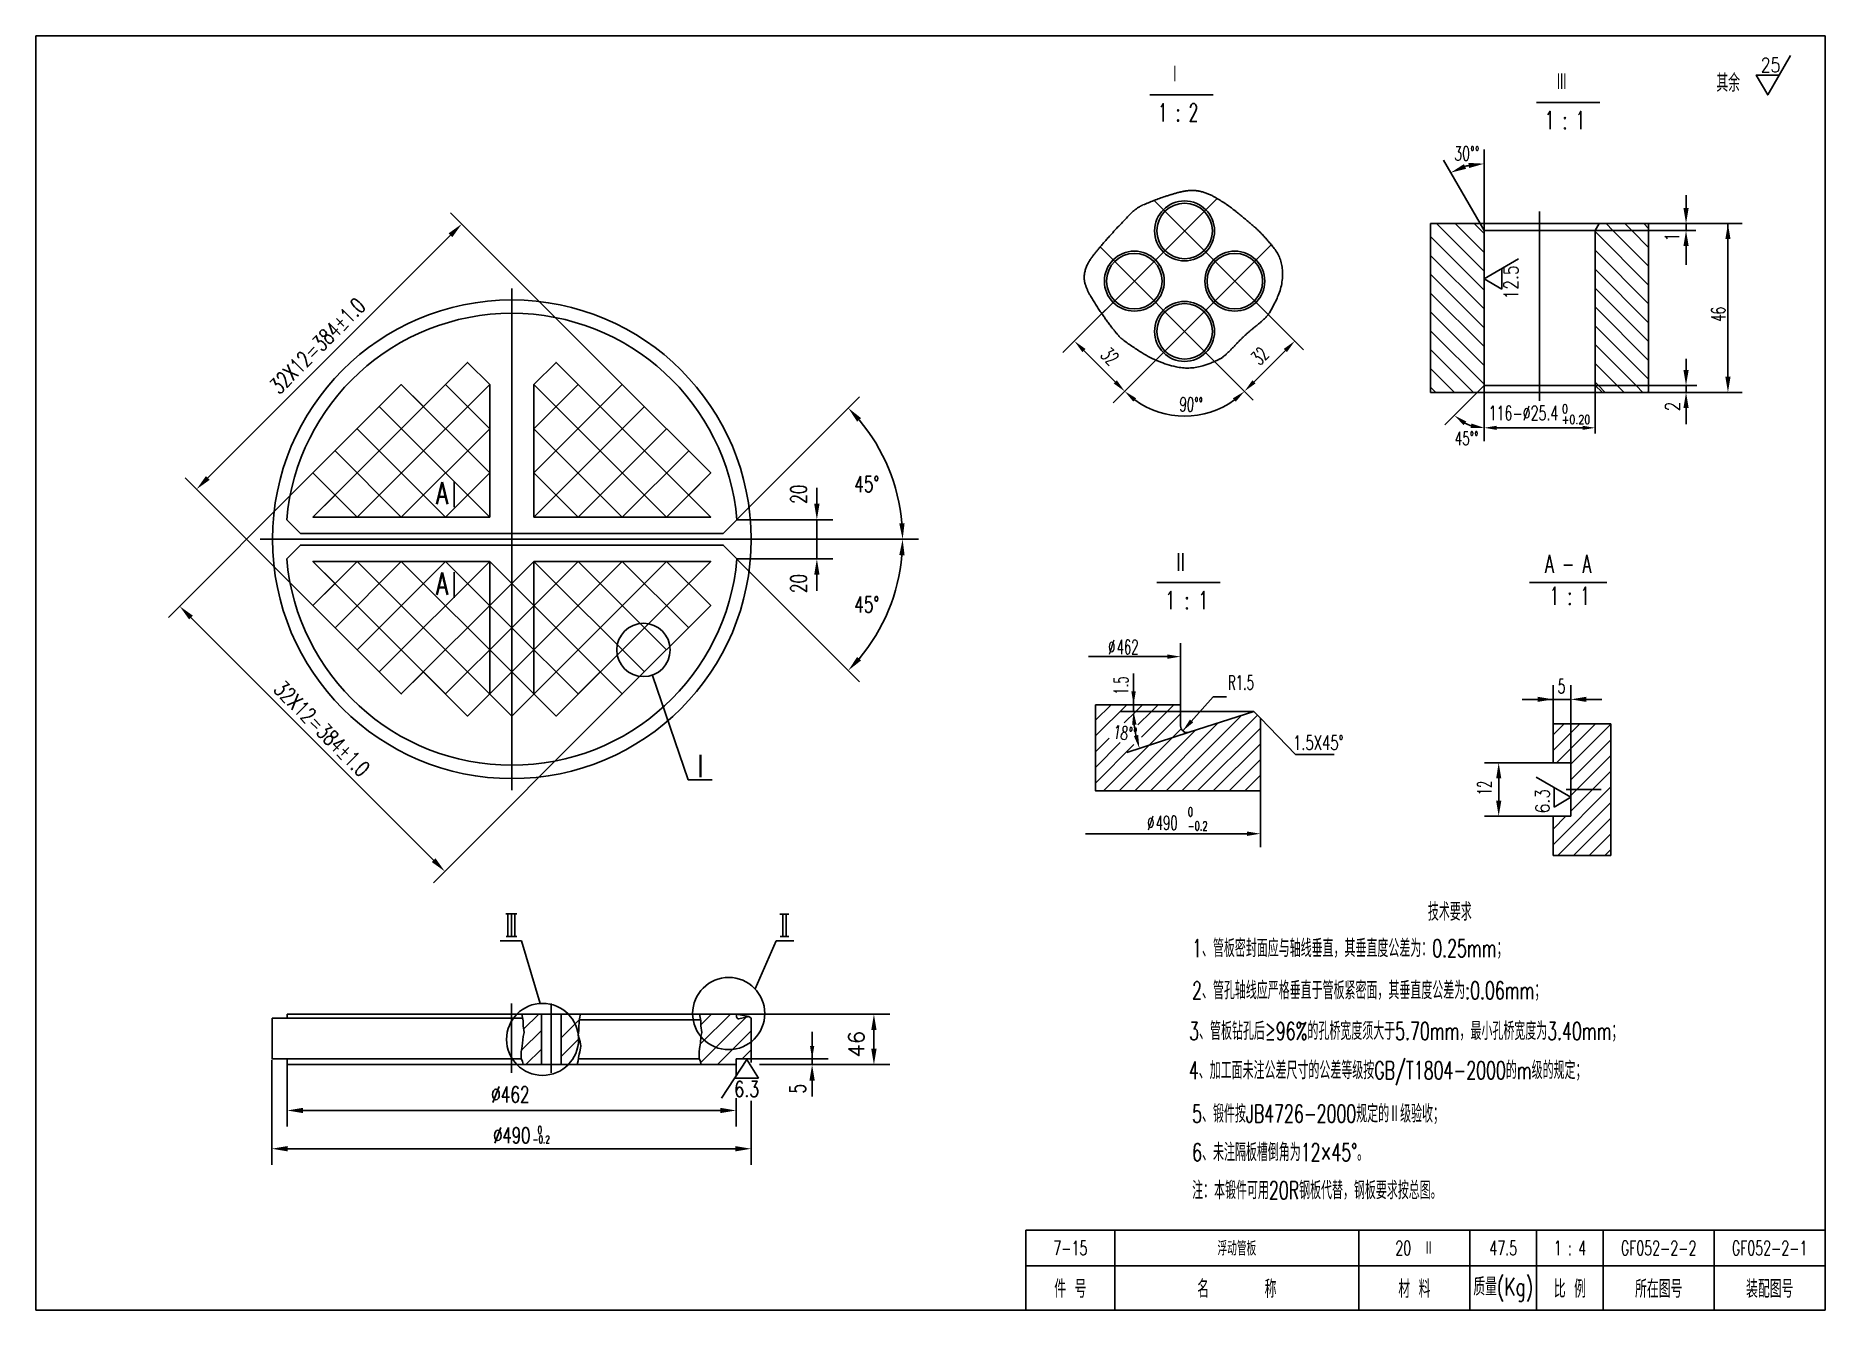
# Model space of a CAD drawing. Extents: x 22 to 425, y 9 to 296.
import ezdxf
from ezdxf.enums import TextEntityAlignment as Align

# ---------------------------------------------------------------- set-up
doc = ezdxf.new("R2010")
doc.units = 0
doc.header["$LTSCALE"] = 10
doc.header["$MEASUREMENT"] = 0
doc.linetypes.add('DASHDOT-M', pattern=[36, 30, -3, 0, -3])
doc.linetypes.add('DIVIDE-M', pattern=[39, 30, -3, 0, -3, 0, -3])
doc.layers.get('0').update_dxf_attribs({"linetype": 'CONTINUOUS'})
for name, color, linetype in [('1', 3, 'CONTINUOUS'), ('CDR_DWG1', 4, 'CONTINUOUS'), ('CDR_DWG2', 2, 'CONTINUOUS'), ('CDR_DWG3', 1, 'DASHDOT-M'), ('CDR_DWG4', 3, 'DIVIDE-M')]:
    doc.layers.add(name, color=color, linetype=linetype)
doc.styles.add('HZ', font='romans', dxfattribs={"width": 0.7, "bigfont": 'hz'})

# ---------------------------------------------------------------- blocks, each defined once
blk = doc.blocks.new('*X14')
at = {"layer": '1', "color": 0, "linetype": 'CONTINUOUS'}
for p, q in [((-20403.85, -19359.62), (-20396.79, -19352.57)), ((-20403.85, -19356.09), (-20400.33, -19352.57)), ((-20402.05, -19371.97), (-20384.69, -19354.61)), ((-20397.37, -19356.69), (-20394.75, -19354.07)), ((-20394.75, -19354.07), (-20393.25, -19352.57)), ((-20394.28, -19357.13), (-20391.22, -19354.07)), ((-20393.5, -19359.88), (-20387.68, -19354.07)), ((-20391.22, -19354.07), (-20389.72, -19352.57)), ((-20387.91, -19371.97), (-20370.87, -19354.93)), ((-20387.68, -19354.07), (-20386.18, -19352.57)), ((-20384.37, -19371.97), (-20367.33, -19354.93)), ((-20403.85, -19363.16), (-20400.78, -19360.09)), ((-20398.52, -19371.97), (-20384.54, -19358)), ((-20394.98, -19371.97), (-20381.33, -19358.32)), ((-20391.45, -19371.97), (-20376.1, -19356.62)), ((-20380.84, -19371.97), (-20366.69, -19357.83)), ((-20403.85, -19366.69), (-20398.26, -19361.11)), ((-20403.85, -19370.23), (-20395.17, -19361.55)), ((-20377.3, -19371.97), (-20366.69, -19361.36)), ((-20373.77, -19371.97), (-20366.69, -19364.9)), ((-20370.23, -19371.97), (-20366.69, -19368.43)), ((-20366.7, -19371.97), (-20366.69, -19371.97))]:
    blk.add_line(p, q, dxfattribs=at)
blk = doc.blocks.new('*X11')
at = {"color": 0}
for p, q in [((137.45, 82.3), (144.23, 89.07)), ((137.59, 86.68), (139.99, 89.07)), ((137.54, 78.14), (147.77, 88.37)), ((141.33, 77.69), (148.91, 85.27)), ((146.89, 79.01), (148.91, 81.03))]:
    blk.add_line(p, q, dxfattribs=at)
blk = doc.blocks.new('*X10')
at = {"color": 0}
for p, q in [((128.09, 68.69), (132.23, 72.83)), ((128.09, 64.45), (132.17, 68.53))]:
    blk.add_line(p, q, dxfattribs=at)
blk = doc.blocks.new('*X9')
at = {"color": 0}
for p, q in [((138.69, 53.84), (142.12, 57.27)), ((138.22, 49.12), (142.69, 53.6)), ((139.22, 45.88), (142.69, 49.35))]:
    blk.add_line(p, q, dxfattribs=at)
blk = doc.blocks.new('*X13')
at = {"layer": '1', "color": 0, "linetype": 'CONTINUOUS'}
for p, q in [((-20300.78, -19359.35), (-20298.29, -19356.87)), ((-20300.78, -19362.89), (-20296.78, -19358.89)), ((-20296.78, -19362.43), (-20291.22, -19356.87)), ((-20296.78, -19358.89), (-20294.76, -19356.87)), ((-20296.78, -19365.96), (-20287.74, -19356.93)), ((-20300.04, -19365.68), (-20296.78, -19362.43)), ((-20296.78, -19369.5), (-20287.74, -19360.46)), ((-20296.78, -19373.03), (-20287.74, -19364)), ((-20296.78, -19376.57), (-20287.74, -19367.53)), ((-20300.78, -19384.1), (-20287.74, -19371.07)), ((-20299.64, -19386.49), (-20287.74, -19374.6)), ((-20300.78, -19380.57), (-20297.89, -19377.68)), ((-20296.1, -19386.49), (-20287.74, -19378.14)), ((-20292.57, -19386.49), (-20287.74, -19381.67)), ((-20289.03, -19386.49), (-20287.74, -19385.21))]:
    blk.add_line(p, q, dxfattribs=at)
blk = doc.blocks.new('*X12')
at = {"layer": '1', "color": 0, "linetype": 'CONTINUOUS'}
for p, q in [((-20328.36, -19247.14), (-20316.31, -19259.19)), ((-20327.04, -19244.23), (-20316.31, -19254.95)), ((-20322.8, -19244.23), (-20316.31, -19250.71)), ((-20318.55, -19244.23), (-20316.31, -19246.47)), ((-20291.31, -19246.01), (-20279.26, -19258.06)), ((-20288.86, -19244.23), (-20287.31, -19245.77)), ((-20287.31, -19245.77), (-20279.26, -19253.82)), ((-20284.61, -19244.23), (-20283.07, -19245.77)), ((-20283.07, -19245.77), (-20279.26, -19249.58)), ((-20280.37, -19244.23), (-20279.26, -19245.33)), ((-20291.31, -19250.25), (-20279.26, -19262.3)), ((-20328.36, -19251.39), (-20316.31, -19263.44)), ((-20291.31, -19254.5), (-20279.26, -19266.55)), ((-20328.36, -19255.63), (-20316.31, -19267.68)), ((-20291.31, -19258.74), (-20279.26, -19270.79)), ((-20328.36, -19259.87), (-20316.31, -19271.92)), ((-20291.31, -19262.98), (-20279.26, -19275.03)), ((-20328.36, -19264.12), (-20316.31, -19276.16)), ((-20291.31, -19267.22), (-20279.26, -19279.27)), ((-20328.36, -19268.36), (-20316.31, -19280.41)), ((-20328.36, -19272.6), (-20318.74, -19282.23)), ((-20291.31, -19271.47), (-20282.1, -19280.68)), ((-20328.36, -19276.84), (-20322.98, -19282.23)), ((-20291.31, -19275.71), (-20286.34, -19280.68)), ((-20328.36, -19281.09), (-20327.22, -19282.23)), ((-20291.31, -19279.95), (-20290.58, -19280.68)), ((-20290.58, -19280.68), (-20289.04, -19282.23)), ((-20286.34, -19280.68), (-20284.8, -19282.23)), ((-20282.1, -19280.68), (-20280.55, -19282.23))]:
    blk.add_line(p, q, dxfattribs=at)

msp = doc.modelspace()

# ---------------------------------------------------------------- linework, layer by layer
for p, q in [((21.95, 296.16), (424.95, 296.16)), ((424.95, 296.16), (424.95, 9.16)), ((348.14, 256.74), (348.14, 270.56)), ((347.25, 253.87), (339.02, 268.12)), ((393.61, 257.37), (393.61, 260.26)), ((154.05, 217.63), (115.35, 256.33)), ((115.35, 251.24), (60.7, 196.6)), ((336.15, 253.87), (336.09, 253.81)), ((373.14, 252.32), (395.81, 252.32)), ((385.19, 253.87), (402.01, 253.87)), ((393.61, 253.87), (393.61, 252.32)), ((402.01, 253.87), (406.25, 253.87)), ((403.05, 253.87), (403.05, 219.37)), ((348.14, 241.42), (355.91, 245.91)), ((393.61, 248.82), (393.61, 244.55)), ((352.16, 239.1), (352.16, 243.74)), ((348.14, 241.42), (352.16, 239.1)), ((262.88, 234.43), (253.28, 224.82)), ((298.76, 234.14), (307.45, 225.45)), ((84.36, 187.76), (119.21, 222.61)), ((124.18, 217.63), (119.21, 222.61)), ((134.14, 217.63), (139.12, 222.61)), ((173.96, 187.76), (139.12, 222.61)), ((265.06, 218.22), (257.99, 225.29)), ((274.2, 223.11), (264.59, 213.51)), ((287.45, 222.82), (296.14, 214.13)), ((296.31, 218.24), (303.38, 225.31)), ((393.61, 220.91), (393.61, 223.41)), ((84.36, 197.72), (104.27, 217.63)), ((94.31, 187.76), (124.18, 217.63)), ((124.18, 197.72), (104.27, 217.63)), ((124.18, 207.67), (114.23, 217.63)), ((134.14, 197.72), (154.05, 217.63)), ((164.01, 187.76), (134.14, 217.63)), ((134.14, 207.67), (144.1, 217.63)), ((173.96, 197.72), (154.05, 217.63)), ((373.14, 218.15), (373.14, 206.63)), ((207.48, 214.88), (179.79, 187.18)), ((346.59, 215.87), (339.27, 208.55)), ((348.14, 217.41), (360.64, 217.41)), ((348.14, 217.41), (348.14, 208.44)), ((373.14, 217.41), (360.64, 217.41)), ((373.14, 217.41), (396.02, 217.41)), ((385.19, 216.07), (384.99, 215.87)), ((385.19, 215.87), (402.01, 215.87)), ((393.61, 217.41), (393.61, 215.87)), ((402.01, 215.87), (406.25, 215.87)), ((124.18, 187.76), (99.29, 212.65)), ((134.14, 187.76), (159.03, 212.65)), ((393.61, 212.37), (393.61, 208.68)), ((114.23, 187.76), (94.31, 207.67)), ((104.27, 187.76), (124.18, 207.67)), ((154.05, 187.76), (134.14, 207.67)), ((144.1, 187.76), (164.01, 207.67)), ((348.14, 207.88), (348.14, 209.13)), ((348.14, 208.44), (348.14, 204.88)), ((350.94, 207.88), (370.34, 207.88)), ((104.27, 187.76), (89.34, 202.69)), ((154.05, 187.76), (168.99, 202.69)), ((84.36, 197.72), (51.81, 165.16)), ((94.31, 187.76), (84.36, 197.72)), ((114.23, 187.76), (124.18, 197.72)), ((144.1, 187.76), (134.14, 197.72)), ((164.01, 187.76), (173.96, 197.72)), ((84.36, 167.85), (55.61, 196.6)), ((197.86, 190.78), (197.86, 194.38)), ((179.79, 187.18), (201.46, 187.18)), ((197.86, 187.18), (197.86, 178.38)), ((186.7, 182.78), (201.46, 182.78)), ((220.78, 182.78), (201.46, 182.78)), ((84.36, 177.8), (119.21, 142.96)), ((94.31, 177.8), (84.36, 167.85)), ((104.27, 177.8), (89.34, 162.87)), ((114.23, 177.8), (94.31, 157.89)), ((94.31, 177.8), (129.16, 142.96)), ((124.18, 177.8), (99.29, 152.91)), ((104.27, 177.8), (129.16, 152.91)), ((114.23, 177.8), (129.16, 162.87)), ((124.18, 177.8), (129.16, 172.83)), ((144.1, 177.8), (129.16, 162.87)), ((154.05, 177.8), (129.16, 152.91)), ((164.01, 177.8), (129.16, 142.96)), ((134.14, 177.8), (129.16, 172.83)), ((134.14, 177.8), (159.03, 152.91)), ((173.96, 177.8), (139.12, 142.96)), ((144.1, 177.8), (164.01, 157.89)), ((154.05, 177.8), (168.99, 162.87)), ((164.01, 177.8), (173.96, 167.85)), ((207.48, 150.69), (179.79, 178.38)), ((179.79, 178.38), (201.46, 178.38)), ((197.86, 174.78), (197.86, 171.18)), ((129.16, 172.83), (104.27, 147.94)), ((129.16, 172.83), (154.05, 147.94)), ((84.36, 167.85), (104.27, 147.94)), ((173.96, 167.85), (154.05, 147.94)), ((56.9, 165.16), (111.54, 110.52)), ((129.16, 162.87), (114.23, 147.94)), ((129.16, 162.87), (144.1, 147.94)), ((279.76, 145.53), (279.76, 159.35)), ((276.76, 156.35), (259.05, 156.35)), ((129.16, 152.91), (119.21, 142.96)), ((129.16, 152.91), (139.12, 142.96)), ((160.84, 152.07), (168.87, 128.63)), ((269.18, 144.03), (269.18, 152.54)), ((363.67, 141.23), (363.67, 149.93)), ((367.67, 132.48), (367.67, 149.93)), ((154.05, 147.94), (111.54, 105.43)), ((279.76, 145.53), (270.09, 145.53)), ((287.12, 147.31), (280.26, 139.63)), ((290.12, 147.31), (287.12, 147.31)), ((367.67, 146.73), (356.67, 146.73)), ((371.17, 146.73), (374.67, 146.73)), ((270.09, 144.03), (266.18, 144.03)), ((297.76, 142.53), (305.62, 134.34)), ((281.72, 139.33), (267.65, 134.77)), ((305.62, 134.34), (314.4, 134.34)), ((363.61, 132.42), (348.22, 132.42)), ((367.67, 124.67), (359.82, 129.2)), ((168.87, 128.63), (174.26, 128.63)), ((297.76, 126.13), (297.76, 113.47)), ((351.42, 123.92), (351.42, 128.92)), ((363.88, 122.47), (363.88, 126.86)), ((367.67, 124.67), (363.88, 122.47)), ((363.61, 120.42), (348.22, 120.42)), ((294.76, 116.47), (258.33, 116.47)), ((127.81, 98.41), (130.28, 98.41)), ((128.27, 93.36), (128.27, 98.34)), ((129.06, 98.34), (129.06, 93.36)), ((129.85, 93.36), (129.85, 98.34)), ((189.55, 98.36), (191.55, 98.36)), ((190.17, 93.38), (190.17, 98.36)), ((190.97, 98.36), (190.97, 93.38)), ((127.86, 93.29), (130.28, 93.29)), ((189.61, 93.31), (191.55, 93.31)), ((131.34, 92.35), (126.5, 92.35)), ((135.52, 78.22), (131.34, 92.35)), ((183.94, 81.53), (188.73, 92.35)), ((188.73, 92.35), (192.67, 92.35)), ((179.79, 75.86), (200.39, 75.86)), ((182.53, 75.28), (183.07, 74.96)), ((200.39, 75.86), (214.31, 75.86)), ((210.71, 68.03), (210.71, 72.66)), ((196.79, 71.87), (196.79, 64.52)), ((75.09, 65.56), (75.09, 41.93)), ((182.11, 65.61), (176.41, 56.91)), ((184.74, 61.44), (182.11, 65.61)), ((183.07, 65.79), (183.07, 64.95)), ((183.08, 65.79), (200.39, 65.79)), ((78.56, 64.47), (78.56, 50.55)), ((179.37, 61.44), (184.74, 61.44)), ((179.69, 64.47), (179.69, 61.92)), ((184.91, 64.47), (214.31, 64.47)), ((196.79, 60.87), (196.79, 57.27)), ((179.69, 56.93), (179.69, 50.55)), ((82.16, 54.15), (176.09, 54.15)), ((183.07, 56.31), (183.07, 41.93)), ((78.69, 45.53), (179.47, 45.53)), ((244.95, 19.16), (424.95, 19.16))]:
    msp.add_line(p, q)
msp.add_lwpolyline([(417.16, 291.76), (412.01, 282.84), (409.43, 287.3), (414.59, 287.3)])
msp.add_lwpolyline([(197.74, 182.78, 0.25, 0.25, 1), (197.99, 182.78, 0.25, 0.25, 1)], format="xyseb", close=True)
for centre, radius in [((158.81, 157.86), 6.01), ((178.01, 75.97), 8.13), ((136.08, 70.16), 8.11)]:
    msp.add_circle(centre, radius)
for centre, radius, start, end in [((348.14, 252.32), 15.04, 103.3639, 106.6366), ((280.68, 229.59), 19.08, 234.0169, 305.9831), ((175.39, 182.78), 41.79, 4.9376, 40.0624), ((348.14, 217.41), 9.54, 243.0955, 251.9045), ((175.39, 182.78), 41.79, 319.9376, 355.0624), ((296.26, 144.03), 27.08, 186.3517, 191.5834)]:
    msp.add_arc(centre, radius, start, end)
for points in [[(343.6, 267.27), (344.06, 266.2), (340.62, 265.35)], [(344.73, 266.38), (344.6, 267.54), (348.14, 267.36)], [(393.03, 257.37), (394.2, 257.37), (393.61, 253.87)], [(115.77, 250.82), (114.92, 251.67), (117.89, 253.79)], [(394.2, 248.82), (393.03, 248.82), (393.61, 252.32)], [(402.47, 250.37), (403.63, 250.37), (403.05, 253.87)], [(258.35, 225.65), (257.64, 224.94), (255.87, 227.41)], [(303.02, 225.66), (303.73, 224.95), (305.5, 227.43)], [(265.42, 218.58), (264.71, 217.87), (267.19, 216.1)], [(295.95, 218.59), (296.66, 217.88), (294.18, 216.11)], [(393.03, 220.91), (394.2, 220.91), (393.61, 217.41)], [(402.47, 219.37), (403.63, 219.37), (403.05, 215.87)], [(269.14, 213.77), (269.79, 214.53), (267.19, 216.1)], [(291.57, 214.53), (292.21, 213.77), (294.17, 216.1)], [(394.2, 212.37), (393.03, 212.37), (393.61, 215.87)], [(206.93, 209.27), (207.81, 210.08), (204.94, 212.33)], [(344.12, 209.31), (343.53, 208.5), (341.39, 210.67)], [(345.1, 207.85), (345.26, 208.84), (348.14, 207.88)], [(350.94, 208.34), (350.94, 207.41), (348.14, 207.88)], [(370.34, 208.34), (370.34, 207.41), (373.14, 207.88)], [(61.13, 196.17), (60.28, 197.02), (58.16, 194.05)], [(198.46, 190.78), (197.26, 190.78), (197.86, 187.18)], [(216.42, 186.35), (217.62, 186.4), (217.18, 182.78)], [(216.42, 179.21), (217.62, 179.16), (217.18, 182.78)], [(198.46, 174.78), (197.26, 174.78), (197.86, 178.38)], [(56.47, 164.74), (57.32, 165.59), (54.35, 167.71)], [(206.93, 156.29), (207.81, 155.48), (204.94, 153.23)], [(276.76, 156.85), (276.76, 155.85), (279.76, 156.35)], [(268.68, 148.53), (269.68, 148.53), (269.18, 145.53)], [(360.17, 146.15), (360.17, 147.31), (363.67, 146.73)], [(371.17, 146.15), (371.17, 147.31), (367.67, 146.73)], [(268.85, 141.01), (269.85, 141.06), (269.18, 144.03)], [(281.89, 142.2), (282.63, 141.54), (280.26, 139.63)], [(270.22, 138.72), (269.25, 138.47), (270.5, 135.69)], [(350.84, 128.92), (352.01, 128.92), (351.42, 132.42)], [(350.84, 123.92), (352.01, 123.92), (351.42, 120.42)], [(294.76, 116.97), (294.76, 115.97), (297.76, 116.47)], [(111.12, 110.1), (111.97, 110.94), (114.09, 107.97)], [(211.31, 72.24), (210.11, 72.24), (210.71, 75.84)], [(197.28, 68.67), (196.32, 68.67), (196.8, 65.79)], [(211.31, 68.03), (210.11, 68.03), (210.71, 64.43)], [(197.39, 60.87), (196.19, 60.87), (196.79, 64.47)], [(82.16, 53.55), (82.16, 54.75), (78.56, 54.15)], [(176.09, 53.55), (176.09, 54.75), (179.69, 54.15)], [(78.69, 44.93), (78.69, 46.13), (75.09, 45.53)], [(179.47, 44.93), (179.47, 46.13), (183.07, 45.53)]]:
    msp.add_solid(points)
at = {"layer": 'CDR_DWG1'}
for p, q in [((21.95, 9.16), (21.95, 296.16)), ((348.14, 252.32), (348.14, 256.74)), ((336.09, 253.87), (336.09, 232.77)), ((336.09, 253.87), (347.25, 253.87)), ((347.25, 253.87), (374.03, 253.87)), ((347.25, 253.87), (348.14, 252.32)), ((348.14, 252.32), (348.14, 232.77)), ((348.14, 252.32), (373.14, 252.32)), ((374.03, 253.87), (373.14, 252.32)), ((373.14, 252.32), (373.14, 232.77)), ((374.03, 253.87), (385.19, 253.87)), ((385.19, 253.87), (385.19, 232.77)), ((336.09, 232.77), (336.09, 215.87)), ((348.14, 232.77), (348.14, 224.18)), ((373.14, 232.77), (373.14, 224.18)), ((385.19, 232.77), (385.19, 215.87)), ((348.14, 224.32), (348.14, 217.41)), ((373.14, 224.32), (373.14, 217.41)), ((336.09, 215.87), (346.59, 215.87)), ((346.59, 215.87), (348.14, 217.41)), ((346.59, 215.87), (360.64, 215.87)), ((374.69, 215.87), (360.64, 215.87)), ((374.69, 215.88), (373.14, 217.43)), ((385.19, 215.87), (374.69, 215.87)), ((260.61, 145.53), (279.76, 145.53)), ((279.76, 145.53), (279.76, 140.75)), ((296.26, 144.03), (270.09, 144.03)), ((296.26, 144.03), (281.72, 139.33)), ((296.26, 144.03), (297.76, 142.53)), ((297.76, 142.53), (297.76, 126.13)), ((363.67, 141.23), (363.67, 132.42)), ((363.67, 141.23), (376.71, 141.23)), ((376.71, 141.23), (376.71, 111.6)), ((367.67, 132.42), (363.67, 132.42)), ((367.67, 132.42), (367.67, 126.42)), ((367.67, 120.42), (367.67, 126.42)), ((367.67, 120.42), (363.67, 120.42)), ((363.67, 120.42), (363.67, 111.6)), ((363.67, 111.6), (376.71, 111.6)), ((75.21, 74.96), (131.65, 74.96)), ((75.21, 74.96), (75.21, 65.79)), ((131.44, 75.86), (78.55, 75.86)), ((78.56, 75.86), (78.56, 74.96)), ((135.82, 75.86), (131.44, 75.86)), ((135.81, 75.86), (135.81, 64.47)), ((140.26, 75.86), (135.82, 75.86)), ((140.26, 75.86), (140.26, 64.47)), ((171.5, 75.86), (140.26, 75.86)), ((144.39, 74.53), (171.83, 74.53)), ((179.79, 75.86), (171.5, 75.86)), ((182.53, 75.28), (179.79, 75.86)), ((179.79, 75.86), (179.79, 75.26)), ((182.53, 75.28), (180.28, 74.8)), ((183.07, 74.96), (183.07, 65.79)), ((131.28, 65.74), (75.26, 65.74)), ((78.56, 64.47), (78.56, 65.74)), ((144.14, 65.79), (171.29, 65.79)), ((179.69, 64.47), (179.69, 65.79)), ((179.69, 65.79), (183.08, 65.79)), ((131.7, 64.47), (78.55, 64.47)), ((135.82, 64.47), (131.7, 64.47)), ((140.26, 64.47), (135.82, 64.47)), ((156.91, 64.47), (140.26, 64.47)), ((171.83, 64.47), (156.91, 64.47)), ((179.69, 64.47), (171.77, 64.47)), ((244.95, 27.16), (424.95, 27.16)), ((244.95, 9.16), (244.95, 27.16)), ((264.95, 9.16), (264.95, 27.16)), ((319.95, 9.16), (319.95, 27.16)), ((344.95, 9.16), (344.95, 27.16)), ((359.95, 9.16), (359.95, 27.16)), ((374.95, 9.16), (374.95, 27.16)), ((399.95, 9.16), (399.95, 27.16)), ((424.95, 9.16), (21.95, 9.16))]:
    msp.add_line(p, q, dxfattribs=at)
for points in [[(124.18, 187.76), (84.36, 187.76), (89.34, 192.74), (84.36, 197.72), (104.27, 217.63), (109.25, 212.65), (119.21, 222.61), (124.18, 217.63), (124.18, 187.76)], [(134.14, 187.76), (173.96, 187.76), (168.99, 192.74), (173.96, 197.72), (154.05, 217.63), (149.07, 212.65), (139.12, 222.61), (134.14, 217.63), (134.14, 187.76)], [(179.86, 187.19), (176.78, 184.1), (81.54, 184.1), (78.46, 187.19)], [(179.86, 178.38), (176.78, 181.46), (81.54, 181.46), (78.46, 178.38)], [(124.18, 177.8), (84.36, 177.8), (89.34, 172.83), (84.36, 167.85), (104.27, 147.94), (109.25, 152.91), (119.21, 142.96), (124.18, 147.94), (124.18, 177.8)], [(134.14, 177.8), (173.96, 177.8), (168.99, 172.83), (173.96, 167.85), (154.05, 147.94), (149.07, 152.91), (139.12, 142.96), (134.14, 147.94), (134.14, 177.8)], [(260.61, 145.53), (260.61, 126.13), (297.76, 126.13)]]:
    msp.add_lwpolyline(points, dxfattribs=at)
for centre, radius in [((280.68, 252.22), 6.75), ((280.68, 252.22), 6.25), ((269.36, 240.91), 6.75), ((269.36, 240.91), 6.25), ((291.99, 240.91), 6.75), ((291.99, 240.91), 6.25), ((129.16, 182.78), 53.9), ((280.68, 229.59), 6.75), ((280.68, 229.59), 6.25)]:
    msp.add_circle(centre, radius, dxfattribs=at)
for centre, radius, start, end in [((129.16, 182.78), 50.89, 4.9669, 175.0331), ((129.16, 182.78), 50.89, 184.9669, 355.0331), ((281.26, 140.75), 1.5, 180, 287.9352), ((180.23, 75.24), 0.441, 177.9273, 282.0667)]:
    msp.add_arc(centre, radius, start, end, dxfattribs=at)
at = {"layer": 'CDR_DWG2'}
for p, q in [((272.83, 282.89), (287.08, 282.89)), ((359.96, 281.14), (374.2, 281.14)), ((116.19, 195.77), (116.19, 189.99)), ((116.19, 175.37), (116.19, 169.59)), ((274.46, 173.03), (288.7, 173.03)), ((358.33, 173.03), (375.8, 173.03))]:
    msp.add_line(p, q, dxfattribs=at)
at = {"layer": 'CDR_DWG3', "linetype": 'DASHDOT-M'}
for p, q in [((262.03, 233.58), (287.98, 259.53)), ((299.51, 233.39), (273.82, 259.08)), ((360.64, 256.57), (360.64, 213.97)), ((287.45, 222.82), (261.66, 248.61)), ((274.2, 223.11), (300.19, 249.11)), ((129.16, 182.78), (129.16, 239.24)), ((72.49, 182.78), (129.16, 182.78)), ((129.16, 182.78), (129.16, 126.27)), ((186.7, 182.78), (129.16, 182.78)), ((374.46, 126.42), (366.58, 126.42)), ((129.11, 78.25), (129.11, 62.59)), ((138.03, 78.25), (138.03, 62.59))]:
    msp.add_line(p, q, dxfattribs=at)
at = {"layer": 'CDR_DWG4', "linetype": 'DIVIDE-M'}
for p, q in [((131.38, 75.84), (131.7, 74.33)), ((131.7, 74.33), (131.7, 73.21)), ((131.7, 73.21), (131.92, 71.7)), ((144.35, 74.08), (144.24, 72.91)), ((144.24, 72.91), (144.24, 72.13)), ((144.45, 75.26), (144.35, 74.08)), ((144.62, 75.87), (144.45, 75.26)), ((171.44, 75.84), (171.76, 74.33)), ((171.76, 74.33), (171.76, 73.21)), ((171.76, 73.21), (171.97, 71.7)), ((131.6, 69.32), (131.38, 68.08)), ((131.7, 70.83), (131.6, 69.32)), ((131.92, 71.7), (131.7, 70.83)), ((144.24, 72.13), (144.12, 71.09)), ((144.12, 71.09), (144.35, 70.32)), ((144.35, 70.32), (144.57, 69.6)), ((144.57, 69.6), (144.73, 68.62)), ((144.73, 68.62), (144.63, 68.16)), ((171.66, 69.32), (171.44, 68.08)), ((171.76, 70.83), (171.66, 69.32)), ((171.97, 71.7), (171.76, 70.83)), ((131.38, 68.08), (131.28, 67.32)), ((131.28, 67.32), (131.28, 65.82)), ((131.28, 65.82), (131.6, 65.19)), ((131.6, 65.19), (131.7, 64.55)), ((144.08, 65.36), (143.91, 64.52)), ((144.18, 66.08), (144.08, 65.36)), ((144.3, 66.86), (144.18, 66.08)), ((144.45, 67.37), (144.3, 66.86)), ((144.63, 68.16), (144.45, 67.37)), ((171.44, 68.08), (171.34, 67.32)), ((171.34, 67.32), (171.34, 65.82)), ((171.34, 65.82), (171.66, 65.19)), ((171.66, 65.19), (171.76, 64.55))]:
    msp.add_line(p, q, dxfattribs=at)
msp.add_lwpolyline([(262.03, 233.58, -0.023977), (259.54, 237.48, -0.041569), (258.4, 239.91, -0.136871), (258.17, 242.75, -0.111271), (259.56, 245.95, -0.01502), (261.3, 248.18, -0.010523), (263.93, 251.22, -0.009998), (268.42, 255.99, -0.037701), (269.72, 257.14, -0.059647), (271.31, 258.06, -0.020375), (276.29, 259.97, -0.017092), (279.35, 260.89, -0.029449), (281.18, 261.25, -0.087448), (284.1, 261.15, -0.076351), (287.22, 259.97, -0.014588), (289.5, 258.59, -0.01865), (291.21, 257.4, -0.009886), (292.95, 256.03, -0.005092), (296.23, 253.28, -0.029478), (298.27, 251.32, -0.020788), (300.86, 248.27, -0.149114), (302.71, 243.44, -0.123357), (301.63, 237.34, -0.031047), (299.79, 233.81, -0.070606), (298.67, 232.45, -0.019019), (296.51, 230.6, 0.018662), (294.3, 228.72, 0.020772), (292.15, 226.57, -0.020092), (289.93, 224.35, -0.075492), (288.12, 223.13, -0.042645), (284.52, 221.78, -0.12342), (278.75, 221.62, -0.085917), (271.14, 224.74, -0.018798), (266.99, 227.56, -0.055143), (265.74, 228.72, -0.015916), (264.38, 230.38, -0.008606)], format="xyb", close=True, dxfattribs=at)

# ---------------------------------------------------------------- block references
for name, p in [('*X12', (20664.45, 19498.1)), ('*X14', (20664.45, 19498.1)), ('*X13', (20664.45, 19498.1)), ('*X9', (-6.88, 18.59)), ('*X10', (12.17, 1.83)), ('*X11', (34.16, -13.22))]:
    msp.add_blockref(name, p)

# ---------------------------------------------------------------- texts
at = {"style": 'HZ'}
for s, height, width, p in [('25', 3.2, 0.8, (410.45, 288)), ('其余', 4, 0.7, (400.44, 283.55)), ('30%%d%%d', 3.2, 0.65, (341.39, 268.05)), ('116-%%C25.4', 3.2, 0.65, (349.17, 209.6)), ('+0.20', 1.96, 0.8, (365.58, 208.76)), ('0', 1.96, 0.8, (365.68, 211.16)), ('45%%d%%d', 3, 0.65, (341.53, 204.01)), ('45%%D', 3.6, 0.7, (206.3, 193.41)), ('45%%D', 3.6, 0.7, (206.3, 166.29)), ('%%c', 3.2, 0.6, (263.45, 156.92)), ('462', 3.2, 0.6, (265.37, 156.92)), ('R1.5', 3.2, 0.6, (290.45, 148.91)), ('5', 3.2, 0.6, (364.74, 148.08)), ('1.5X45%%D', 3.2, 0.68, (305.1, 135.39)), ('I', 5, 0.7, (171.05, 129.24)), ('0', 2, 0.68, (281.42, 120.38)), ('%%c', 3.2, 0.6, (272.24, 117.33)), ('490', 3.2, 0.6, (274.16, 117.33)), ('-0.2', 2, 0.68, (281.42, 117.22)), ('技术要求', 4, 0.65, (335.47, 96.88)), ('1、管板密封面应与轴线垂直，其垂直度公差为：0.25mm；', 4, 0.65, (282.36, 88.67)), ('2、管孔轴线应严格垂直于管板紧密面，其垂直度公差为:0.06mm；', 4, 0.65, (282.36, 79.19)), ('3、管板钻孔后≥96%的孔桥宽度须大于5.70mm，最小孔桥宽度为3.40mm；', 4, 0.65, (281.71, 70.03)), ('4、加工面未注公差尺寸的公差等级按GB/T1804-2000的m级的规定；', 4, 0.65, (281.64, 61.19)), ('%%C462', 3.6, 0.7, (124.51, 55.95)), ('5、锻件按JB4726-2000规定的Ⅱ级验收；', 4, 0.65, (282.38, 51.42)), ('6、未注隔板槽倒角为12×45%%d。', 4, 0.65, (282.38, 42.73)), ('注：本锻件可用20R钢板代替，钢板要求按总图。', 4, 0.65, (282.38, 34.16))]:
    msp.add_text(s, height=height, dxfattribs=dict(at, width=width)).set_placement(p)
for s, height, rotation, width, p in [('1', 3.2, 90, 0.8, (392.06, 249.75)), ('12.5', 3.2, 90, 0.8, (355.81, 236.78)), ('32X12=384%%P1.0', 3.6, 45, 0.7, (76.8, 215.24)), ('46', 3.2, 90, 0.6, (402.46, 231.82)), ('32', 3.2, 315, 0.6, (261.53, 224.02)), ('32', 3.2, 45, 0.6, (297.58, 221.77)), ('90%%d%%d', 3.2, 358.5569, 0.6, (279.49, 211.6)), ('2', 3.2, 90, 0.8, (392.2, 211.6)), ('20', 3.6, 90, 0.7, (195.56, 190.77)), ('20', 3.6, 90, 0.7, (195.56, 170.66)), ('32X12=384%%P1.0', 3.6, 315, 0.7, (75.25, 148.72)), ('1.5', 3.2, 90, 0.6, (267.97, 147.78)), ('18%%d%%d', 3, 351.8008, 0.65, (264.43, 138)), ('12', 3.2, 90, 0.6, (349.82, 125.14)), ('6.3', 3.2, 90, 0.8, (362.89, 121.05)), ('5', 3.6, 90, 0.7, (195.36, 57.95))]:
    msp.add_text(s, height=height, rotation=rotation, dxfattribs=dict(at, width=width)).set_placement(p)
msp.add_text('46 ', height=3.5, rotation=90, dxfattribs=at).set_placement((208.51, 70.26), align=Align.CENTER)
for s, height, width, p in [('6.3', 3.5, 0.75, (182.06, 57.22)), ('%%C490', 3.5, 0.7, (129.15, 46.79)), ('-0.2', 1.7, 0.7, (135.79, 46.77)), ('0', 1.7, 0.7, (135.48, 48.9))]:
    msp.add_text(s, height=height, dxfattribs=dict(at, width=width)).set_placement(p, align=Align.CENTER)
for s, height, width, p in [('7-15', 3.2, 0.65, (254.95, 23.16)), ('浮动管板', 3.2, 0.65, (292.45, 23.25)), ('20  Ⅱ', 3.2, 0.65, (332.45, 23.16)), ('47.5', 3.2, 0.65, (352.45, 23.16)), ('1 : 4', 3.2, 0.65, (367.45, 23.16)), ('GF052-2-2', 3.2, 0.65, (387.45, 23.16)), ('GF052-2-1', 3.2, 0.65, (412.45, 23.16)), ('件 号', 4, 0.7, (254.95, 14.16)), ('名      称', 4, 0.7, (292.45, 14.16)), ('材 料', 4, 0.7, (332.45, 14.16)), ('质量(Kg)', 4, 0.7, (352.45, 14.16)), ('比 例', 4, 0.7, (367.45, 14.16)), ('所在图号', 4, 0.7, (387.45, 14.16)), ('装配图号', 4, 0.7, (412.45, 14.16))]:
    msp.add_text(s, height=height, dxfattribs=dict(at, width=width)).set_placement(p, align=Align.MIDDLE)
at = {"layer": 'CDR_DWG2', "style": 'HZ'}
for s, height, width, p in [('Ⅰ', 4, 0.65, (277.23, 285.53)), ('Ⅲ', 4, 0.65, (364.36, 283.79)), ('1 : 2', 4, 0.65, (274.66, 276.9)), ('1 : 1', 4, 0.65, (361.78, 275.16)), ('A', 5, 0.7, (112.09, 190.66)), ('II', 4, 0.7, (278.86, 175.67)), ('A - A', 4, 0.65, (361.83, 175.24)), ('A', 5, 0.7, (112.09, 170.26)), ('1 : 1', 4, 0.7, (276.28, 167.04)), ('1 : 1', 4, 0.65, (362.86, 168.02))]:
    msp.add_text(s, height=height, dxfattribs=dict(at, width=width)).set_placement(p)

doc.saveas('drawing.dxf')
